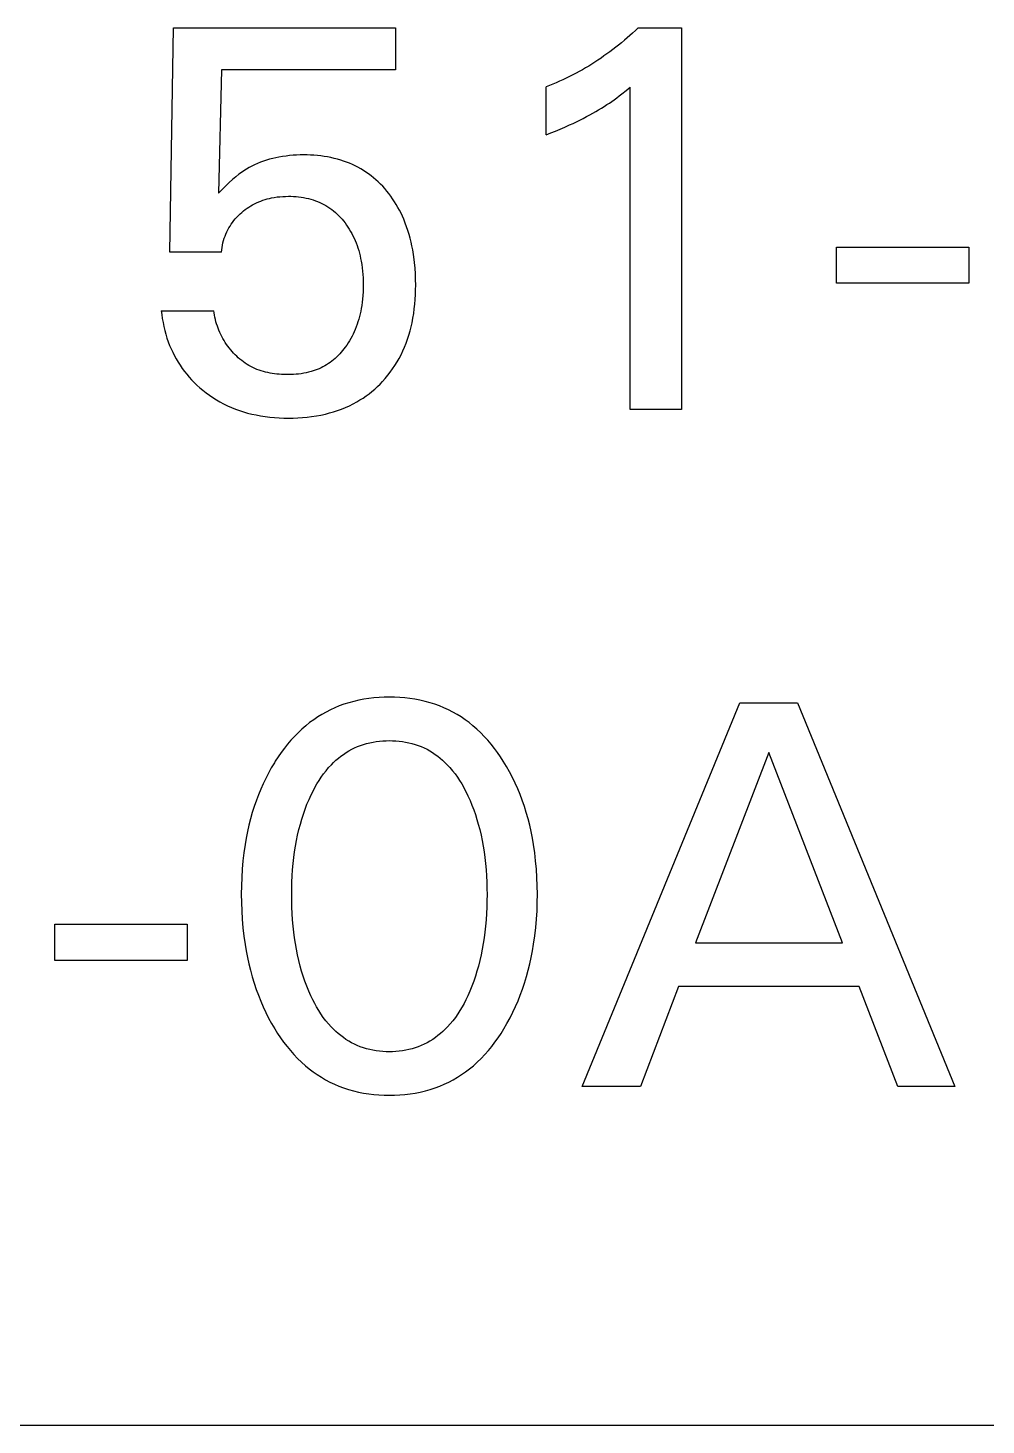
# Model space of a CAD drawing. Extents: x 10 to 656, y -396 to 292.
# Drawn here: x 259.931 to 260.789, y 94.018 to 95.271 of the extents above; entities that cross this region are included whole.
import ezdxf

# ---------------------------------------------------------------- set-up
doc = ezdxf.new("R2010")
doc.units = 0
doc.header["$LTSCALE"] = 5
doc.header["$MEASUREMENT"] = 0
doc.layers.get('0').update_dxf_attribs({"linetype": 'CONTINUOUS'})

msp = doc.modelspace()

# ---------------------------------------------------------------- linework, layer by layer
at = {"color": 7, "linetype": 'Continuous'}
for p, q in [((260.0579, 95.0701), (260.0609, 95.2714)), ((260.0609, 95.2714), (260.2601, 95.2714)), ((260.2601, 95.2714), (260.2601, 95.2338)), ((260.4726, 95.2668), (260.4702, 95.2646)), ((260.4751, 95.2691), (260.4726, 95.2668)), ((260.4775, 95.2714), (260.4751, 95.2691)), ((260.4775, 95.2714), (260.5165, 95.2714)), ((260.5165, 95.2714), (260.5165, 94.9292)), ((260.4601, 95.256), (260.4575, 95.254)), ((260.4627, 95.2581), (260.4601, 95.256)), ((260.4652, 95.2603), (260.4627, 95.2581)), ((260.4677, 95.2624), (260.4652, 95.2603)), ((260.4702, 95.2646), (260.4677, 95.2624)), ((260.4415, 95.2425), (260.4388, 95.2407)), ((260.4443, 95.2443), (260.4415, 95.2425)), ((260.4469, 95.2462), (260.4443, 95.2443)), ((260.4496, 95.2481), (260.4469, 95.2462)), ((260.4522, 95.25), (260.4496, 95.2481)), ((260.4549, 95.252), (260.4522, 95.25)), ((260.4575, 95.254), (260.4549, 95.252)), ((260.104, 95.2338), (260.1014, 95.1231)), ((260.2601, 95.2338), (260.104, 95.2338)), ((260.419, 95.2292), (260.416, 95.2277)), ((260.4219, 95.2308), (260.419, 95.2292)), ((260.4248, 95.2323), (260.4219, 95.2308)), ((260.4276, 95.2339), (260.4248, 95.2323)), ((260.4304, 95.2356), (260.4276, 95.2339)), ((260.4333, 95.2372), (260.4304, 95.2356)), ((260.436, 95.239), (260.4333, 95.2372)), ((260.4388, 95.2407), (260.436, 95.239)), ((260.3981, 95.2196), (260.395, 95.2184)), ((260.395, 95.1755), (260.395, 95.2184)), ((260.4011, 95.2209), (260.3981, 95.2196)), ((260.4041, 95.2222), (260.4011, 95.2209)), ((260.4071, 95.2235), (260.4041, 95.2222)), ((260.4101, 95.2249), (260.4071, 95.2235)), ((260.4131, 95.2263), (260.4101, 95.2249)), ((260.416, 95.2277), (260.4131, 95.2263)), ((260.4667, 95.2152), (260.4704, 95.2182)), ((260.4704, 94.9292), (260.4704, 95.2182)), ((260.4496, 95.2026), (260.4518, 95.204)), ((260.4518, 95.204), (260.4539, 95.2055)), ((260.4539, 95.2055), (260.4561, 95.207)), ((260.4561, 95.207), (260.4584, 95.2087)), ((260.4584, 95.2087), (260.4607, 95.2105)), ((260.4607, 95.2105), (260.463, 95.2122)), ((260.463, 95.2122), (260.4667, 95.2152)), ((260.4284, 95.1902), (260.4314, 95.1918)), ((260.4314, 95.1918), (260.4344, 95.1934)), ((260.4344, 95.1934), (260.437, 95.1948)), ((260.437, 95.1948), (260.4395, 95.1963)), ((260.4395, 95.1963), (260.4421, 95.1978)), ((260.4421, 95.1978), (260.4446, 95.1994)), ((260.4446, 95.1994), (260.4472, 95.201)), ((260.4472, 95.201), (260.4496, 95.2026)), ((260.3993, 95.1772), (260.4035, 95.1789)), ((260.4035, 95.1789), (260.4077, 95.1807)), ((260.4077, 95.1807), (260.412, 95.1825)), ((260.412, 95.1825), (260.4161, 95.1844)), ((260.4161, 95.1844), (260.4192, 95.1858)), ((260.4192, 95.1858), (260.4223, 95.1872)), ((260.4223, 95.1872), (260.4253, 95.1887)), ((260.4253, 95.1887), (260.4284, 95.1902)), ((260.395, 95.1755), (260.3993, 95.1772)), ((260.15, 95.1543), (260.1472, 95.1536)), ((260.1528, 95.155), (260.15, 95.1543)), ((260.1556, 95.1555), (260.1528, 95.155)), ((260.1588, 95.1561), (260.1556, 95.1555)), ((260.1619, 95.1565), (260.1588, 95.1561)), ((260.165, 95.1569), (260.1619, 95.1565)), ((260.1682, 95.1571), (260.165, 95.1569)), ((260.1714, 95.1573), (260.1682, 95.1571)), ((260.1745, 95.1574), (260.1714, 95.1573)), ((260.1777, 95.1575), (260.1745, 95.1574)), ((260.1808, 95.1574), (260.1777, 95.1575)), ((260.1839, 95.1573), (260.1808, 95.1574)), ((260.1869, 95.1571), (260.1839, 95.1573)), ((260.19, 95.1569), (260.1869, 95.1571)), ((260.1931, 95.1566), (260.19, 95.1569)), ((260.1961, 95.1562), (260.1931, 95.1566)), ((260.1992, 95.1557), (260.1961, 95.1562)), ((260.2022, 95.1551), (260.1992, 95.1557)), ((260.2052, 95.1544), (260.2022, 95.1551)), ((260.2082, 95.1536), (260.2052, 95.1544)), ((260.1219, 95.1418), (260.1196, 95.1401)), ((260.1241, 95.1433), (260.1219, 95.1418)), ((260.1265, 95.1448), (260.1241, 95.1433)), ((260.1289, 95.1461), (260.1265, 95.1448)), ((260.1313, 95.1474), (260.1289, 95.1461)), ((260.1338, 95.1486), (260.1313, 95.1474)), ((260.1363, 95.1498), (260.1338, 95.1486)), ((260.139, 95.1509), (260.1363, 95.1498)), ((260.1417, 95.1519), (260.139, 95.1509)), ((260.1444, 95.1528), (260.1417, 95.1519)), ((260.1472, 95.1536), (260.1444, 95.1528)), ((260.2109, 95.1528), (260.2082, 95.1536)), ((260.2135, 95.152), (260.2109, 95.1528)), ((260.2162, 95.151), (260.2135, 95.152)), ((260.2188, 95.15), (260.2162, 95.151)), ((260.2214, 95.1489), (260.2188, 95.15)), ((260.2239, 95.1477), (260.2214, 95.1489)), ((260.2264, 95.1464), (260.2239, 95.1477)), ((260.2289, 95.145), (260.2264, 95.1464)), ((260.2313, 95.1436), (260.2289, 95.145)), ((260.2336, 95.1421), (260.2313, 95.1436)), ((260.2359, 95.1405), (260.2336, 95.1421)), ((260.1079, 95.1298), (260.1046, 95.1265)), ((260.1109, 95.1327), (260.1079, 95.1298)), ((260.114, 95.1355), (260.1109, 95.1327)), ((260.1168, 95.1379), (260.114, 95.1355)), ((260.1196, 95.1401), (260.1168, 95.1379)), ((260.2382, 95.1388), (260.2359, 95.1405)), ((260.2404, 95.137), (260.2382, 95.1388)), ((260.2425, 95.1352), (260.2404, 95.137)), ((260.2446, 95.1333), (260.2425, 95.1352)), ((260.2466, 95.1313), (260.2446, 95.1333)), ((260.2486, 95.1293), (260.2466, 95.1313)), ((260.2505, 95.1272), (260.2486, 95.1293)), ((260.1046, 95.1265), (260.1014, 95.1231)), ((260.1392, 95.1161), (260.1411, 95.1168)), ((260.1411, 95.1168), (260.1431, 95.1174)), ((260.1431, 95.1174), (260.145, 95.118)), ((260.145, 95.118), (260.147, 95.1185)), ((260.147, 95.1185), (260.1489, 95.1189)), ((260.1489, 95.1189), (260.1514, 95.1194)), ((260.1514, 95.1194), (260.1539, 95.1198)), ((260.1539, 95.1198), (260.1564, 95.12)), ((260.1564, 95.12), (260.159, 95.1202)), ((260.159, 95.1202), (260.1615, 95.1203)), ((260.1615, 95.1203), (260.164, 95.1204)), ((260.164, 95.1204), (260.1663, 95.1204)), ((260.1663, 95.1204), (260.1686, 95.1203)), ((260.1686, 95.1203), (260.1709, 95.1201)), ((260.1709, 95.1201), (260.1731, 95.1199)), ((260.1731, 95.1199), (260.1754, 95.1196)), ((260.1754, 95.1196), (260.1776, 95.1193)), ((260.1776, 95.1193), (260.1799, 95.1188)), ((260.1799, 95.1188), (260.1821, 95.1183)), ((260.1821, 95.1183), (260.1843, 95.1177)), ((260.1843, 95.1177), (260.1863, 95.1171)), ((260.1863, 95.1171), (260.1883, 95.1164)), ((260.1883, 95.1164), (260.1902, 95.1157)), ((260.2523, 95.125), (260.2505, 95.1272)), ((260.254, 95.1228), (260.2523, 95.125)), ((260.2558, 95.1204), (260.254, 95.1228)), ((260.2575, 95.118), (260.2558, 95.1204)), ((260.2592, 95.1155), (260.2575, 95.118)), ((260.1192, 95.1032), (260.1207, 95.1046)), ((260.1207, 95.1046), (260.1222, 95.1059)), ((260.1222, 95.1059), (260.1238, 95.1072)), ((260.1238, 95.1072), (260.1254, 95.1084)), ((260.1254, 95.1084), (260.127, 95.1096)), ((260.127, 95.1096), (260.1286, 95.1107)), ((260.1286, 95.1107), (260.1303, 95.1117)), ((260.1303, 95.1117), (260.132, 95.1127)), ((260.132, 95.1127), (260.1337, 95.1137)), ((260.1337, 95.1137), (260.1355, 95.1145)), ((260.1355, 95.1145), (260.1374, 95.1154)), ((260.1374, 95.1154), (260.1392, 95.1161)), ((260.1902, 95.1157), (260.1921, 95.1149)), ((260.1921, 95.1149), (260.194, 95.114)), ((260.194, 95.114), (260.1959, 95.113)), ((260.1959, 95.113), (260.1977, 95.112)), ((260.1977, 95.112), (260.1995, 95.1109)), ((260.1995, 95.1109), (260.2012, 95.1098)), ((260.2012, 95.1098), (260.2029, 95.1085)), ((260.2029, 95.1085), (260.2046, 95.1072)), ((260.2046, 95.1072), (260.2062, 95.1058)), ((260.2062, 95.1058), (260.2077, 95.1044)), ((260.2077, 95.1044), (260.2092, 95.1029)), ((260.2607, 95.113), (260.2592, 95.1155)), ((260.2622, 95.1104), (260.2607, 95.113)), ((260.2636, 95.1078), (260.2622, 95.1104)), ((260.265, 95.1051), (260.2636, 95.1078)), ((260.2663, 95.1024), (260.265, 95.1051)), ((260.1097, 95.0902), (260.1107, 95.092)), ((260.1107, 95.092), (260.1117, 95.0937)), ((260.1117, 95.0937), (260.1128, 95.0954)), ((260.1128, 95.0954), (260.1139, 95.097)), ((260.1139, 95.097), (260.1151, 95.0986)), ((260.1151, 95.0986), (260.1164, 95.1002)), ((260.1164, 95.1002), (260.1178, 95.1017)), ((260.1178, 95.1017), (260.1192, 95.1032)), ((260.2092, 95.1029), (260.2107, 95.1014)), ((260.2107, 95.1014), (260.2121, 95.0998)), ((260.2121, 95.0998), (260.2135, 95.0982)), ((260.2135, 95.0982), (260.2148, 95.0965)), ((260.2148, 95.0965), (260.2161, 95.0946)), ((260.2161, 95.0946), (260.2174, 95.0928)), ((260.2174, 95.0928), (260.2186, 95.0909)), ((260.2674, 95.0997), (260.2663, 95.1024)), ((260.2688, 95.0964), (260.2674, 95.0997)), ((260.27, 95.093), (260.2688, 95.0964)), ((260.2712, 95.0897), (260.27, 95.093)), ((260.1054, 95.0785), (260.106, 95.0806)), ((260.106, 95.0806), (260.1066, 95.0827)), ((260.1066, 95.0827), (260.1073, 95.0847)), ((260.1073, 95.0847), (260.108, 95.0865)), ((260.108, 95.0865), (260.1088, 95.0884)), ((260.1088, 95.0884), (260.1097, 95.0902)), ((260.2186, 95.0909), (260.2198, 95.0889)), ((260.2198, 95.0889), (260.2209, 95.0869)), ((260.2209, 95.0869), (260.2219, 95.0849)), ((260.2219, 95.0849), (260.2229, 95.0829)), ((260.2229, 95.0829), (260.2238, 95.0808)), ((260.2238, 95.0808), (260.2248, 95.0786)), ((260.2722, 95.0862), (260.2712, 95.0897)), ((260.2732, 95.0828), (260.2722, 95.0862)), ((260.274, 95.0793), (260.2732, 95.0828)), ((260.2748, 95.0758), (260.274, 95.0793)), ((260.104, 95.0701), (260.0579, 95.0701)), ((260.104, 95.0701), (260.1043, 95.0723)), ((260.1043, 95.0723), (260.1046, 95.0744)), ((260.1046, 95.0744), (260.105, 95.0765)), ((260.105, 95.0765), (260.1054, 95.0785)), ((260.2248, 95.0786), (260.2256, 95.0763)), ((260.2256, 95.0763), (260.2264, 95.074)), ((260.2264, 95.074), (260.2271, 95.0717)), ((260.2271, 95.0717), (260.2277, 95.0694)), ((260.2277, 95.0694), (260.2283, 95.0671)), ((260.2283, 95.0671), (260.2288, 95.0647)), ((260.2755, 95.0723), (260.2748, 95.0758)), ((260.2765, 95.066), (260.2755, 95.0723)), ((260.6555, 95.0423), (260.6555, 95.0748)), ((260.6555, 95.0748), (260.774, 95.0748)), ((260.774, 95.0748), (260.774, 95.0423)), ((260.2288, 95.0647), (260.2293, 95.0623)), ((260.2293, 95.0623), (260.2298, 95.0593)), ((260.2298, 95.0593), (260.2302, 95.0563)), ((260.2302, 95.0563), (260.2305, 95.0533)), ((260.2771, 95.061), (260.2765, 95.066)), ((260.2776, 95.0559), (260.2771, 95.061)), ((260.2779, 95.0508), (260.2776, 95.0559)), ((260.2305, 95.0533), (260.2308, 95.0503)), ((260.2308, 95.0503), (260.231, 95.0472)), ((260.231, 95.0472), (260.2311, 95.0442)), ((260.2311, 95.0442), (260.2311, 95.0411)), ((260.2311, 95.0411), (260.2311, 95.0379)), ((260.2781, 95.0457), (260.2779, 95.0508)), ((260.2782, 95.0406), (260.2781, 95.0457)), ((260.774, 95.0423), (260.6555, 95.0423)), ((260.2308, 95.0314), (260.2305, 95.0282)), ((260.231, 95.0347), (260.2308, 95.0314)), ((260.2311, 95.0379), (260.231, 95.0347)), ((260.2777, 95.0279), (260.278, 95.0322)), ((260.278, 95.0322), (260.2781, 95.0364)), ((260.2781, 95.0364), (260.2782, 95.0406)), ((260.0501, 95.0177), (260.0505, 95.0142)), ((260.0501, 95.0177), (260.0972, 95.0177)), ((260.0975, 95.0157), (260.0972, 95.0177)), ((260.2289, 95.0173), (260.2283, 95.0149)), ((260.2293, 95.0197), (260.2289, 95.0173)), ((260.2298, 95.0225), (260.2293, 95.0197)), ((260.2302, 95.0254), (260.2298, 95.0225)), ((260.2305, 95.0282), (260.2302, 95.0254)), ((260.2764, 95.0153), (260.2769, 95.0195)), ((260.2769, 95.0195), (260.2774, 95.0237)), ((260.2774, 95.0237), (260.2777, 95.0279)), ((260.0505, 95.0142), (260.051, 95.0106)), ((260.051, 95.0106), (260.0517, 95.0071)), ((260.0517, 95.0071), (260.0524, 95.0036)), ((260.0524, 95.0036), (260.0532, 95.0001)), ((260.0978, 95.0138), (260.0975, 95.0157)), ((260.0982, 95.0118), (260.0978, 95.0138)), ((260.0986, 95.0098), (260.0982, 95.0118)), ((260.0991, 95.0079), (260.0986, 95.0098)), ((260.0997, 95.0059), (260.0991, 95.0079)), ((260.1004, 95.004), (260.0997, 95.0059)), ((260.101, 95.0021), (260.1004, 95.004)), ((260.2257, 95.0056), (260.2248, 95.0033)), ((260.2264, 95.0079), (260.2257, 95.0056)), ((260.2271, 95.0102), (260.2264, 95.0079)), ((260.2278, 95.0126), (260.2271, 95.0102)), ((260.2283, 95.0149), (260.2278, 95.0126)), ((260.274, 95.0033), (260.2749, 95.007)), ((260.2749, 95.007), (260.2757, 95.0111)), ((260.2757, 95.0111), (260.2764, 95.0153)), ((260.0532, 95.0001), (260.0542, 94.9966)), ((260.0542, 94.9966), (260.0552, 94.9931)), ((260.0552, 94.9931), (260.0564, 94.9897)), ((260.1018, 95.0002), (260.101, 95.0021)), ((260.1026, 94.9983), (260.1018, 95.0002)), ((260.1035, 94.9964), (260.1026, 94.9983)), ((260.1044, 94.9946), (260.1035, 94.9964)), ((260.1054, 94.9928), (260.1044, 94.9946)), ((260.1064, 94.991), (260.1054, 94.9928)), ((260.1075, 94.9893), (260.1064, 94.991)), ((260.22, 94.9928), (260.2188, 94.9908)), ((260.2211, 94.9948), (260.22, 94.9928)), ((260.2221, 94.9968), (260.2211, 94.9948)), ((260.223, 94.9989), (260.2221, 94.9968)), ((260.224, 95.001), (260.223, 94.9989)), ((260.2248, 95.0033), (260.224, 95.001)), ((260.2695, 94.9887), (260.2708, 94.9923)), ((260.2708, 94.9923), (260.272, 94.9959)), ((260.272, 94.9959), (260.2731, 94.9996)), ((260.2731, 94.9996), (260.274, 95.0033)), ((260.0564, 94.9897), (260.0576, 94.9866)), ((260.0576, 94.9866), (260.0589, 94.9835)), ((260.0589, 94.9835), (260.0603, 94.9804)), ((260.0603, 94.9804), (260.0618, 94.9774)), ((260.1086, 94.9875), (260.1075, 94.9893)), ((260.1098, 94.9859), (260.1086, 94.9875)), ((260.111, 94.9843), (260.1098, 94.9859)), ((260.1123, 94.9827), (260.111, 94.9843)), ((260.1136, 94.9812), (260.1123, 94.9827)), ((260.1149, 94.9797), (260.1136, 94.9812)), ((260.1163, 94.9783), (260.1149, 94.9797)), ((260.2101, 94.979), (260.2088, 94.9776)), ((260.2114, 94.9805), (260.2101, 94.979)), ((260.2126, 94.982), (260.2114, 94.9805)), ((260.2138, 94.9835), (260.2126, 94.982)), ((260.215, 94.985), (260.2138, 94.9835)), ((260.2163, 94.9869), (260.215, 94.985)), ((260.2176, 94.9888), (260.2163, 94.9869)), ((260.2188, 94.9908), (260.2176, 94.9888)), ((260.265, 94.9782), (260.2666, 94.9816)), ((260.2666, 94.9816), (260.2681, 94.9851)), ((260.2681, 94.9851), (260.2695, 94.9887)), ((260.0618, 94.9774), (260.0634, 94.9745)), ((260.0634, 94.9745), (260.0651, 94.9716)), ((260.0651, 94.9716), (260.0669, 94.9688)), ((260.0669, 94.9688), (260.0688, 94.966)), ((260.0688, 94.966), (260.0708, 94.9633)), ((260.1177, 94.9769), (260.1163, 94.9783)), ((260.1191, 94.9755), (260.1177, 94.9769)), ((260.1206, 94.9742), (260.1191, 94.9755)), ((260.1222, 94.973), (260.1206, 94.9742)), ((260.1237, 94.9718), (260.1222, 94.973)), ((260.1253, 94.9707), (260.1237, 94.9718)), ((260.127, 94.9696), (260.1253, 94.9707)), ((260.1287, 94.9686), (260.127, 94.9696)), ((260.1304, 94.9676), (260.1287, 94.9686)), ((260.1321, 94.9668), (260.1304, 94.9676)), ((260.134, 94.9659), (260.1321, 94.9668)), ((260.1358, 94.9651), (260.134, 94.9659)), ((260.1933, 94.9665), (260.1916, 94.9657)), ((260.195, 94.9674), (260.1933, 94.9665)), ((260.1966, 94.9683), (260.195, 94.9674)), ((260.1983, 94.9692), (260.1966, 94.9683)), ((260.1999, 94.9703), (260.1983, 94.9692)), ((260.2014, 94.9713), (260.1999, 94.9703)), ((260.203, 94.9725), (260.2014, 94.9713)), ((260.2045, 94.9737), (260.203, 94.9725)), ((260.206, 94.975), (260.2045, 94.9737)), ((260.2074, 94.9763), (260.206, 94.975)), ((260.2088, 94.9776), (260.2074, 94.9763)), ((260.2575, 94.9657), (260.2596, 94.9687)), ((260.2596, 94.9687), (260.2615, 94.9718)), ((260.2615, 94.9718), (260.2633, 94.975)), ((260.2633, 94.975), (260.265, 94.9782)), ((260.0708, 94.9633), (260.0729, 94.9607)), ((260.0729, 94.9607), (260.0751, 94.9581)), ((260.0751, 94.9581), (260.0773, 94.9556)), ((260.0773, 94.9556), (260.0797, 94.9532)), ((260.1377, 94.9644), (260.1358, 94.9651)), ((260.1397, 94.9637), (260.1377, 94.9644)), ((260.1416, 94.9632), (260.1397, 94.9637)), ((260.1436, 94.9626), (260.1416, 94.9632)), ((260.1456, 94.9622), (260.1436, 94.9626)), ((260.1476, 94.9618), (260.1456, 94.9622)), ((260.1496, 94.9614), (260.1476, 94.9618)), ((260.1517, 94.9611), (260.1496, 94.9614)), ((260.1537, 94.9609), (260.1517, 94.9611)), ((260.1558, 94.9607), (260.1537, 94.9609)), ((260.1578, 94.9605), (260.1558, 94.9607)), ((260.1599, 94.9604), (260.1578, 94.9605)), ((260.162, 94.9604), (260.1599, 94.9604)), ((260.164, 94.9604), (260.162, 94.9604)), ((260.1663, 94.9604), (260.164, 94.9604)), ((260.1687, 94.9605), (260.1663, 94.9604)), ((260.1709, 94.9607), (260.1687, 94.9605)), ((260.1732, 94.9609), (260.1709, 94.9607)), ((260.1755, 94.9612), (260.1732, 94.9609)), ((260.1778, 94.9616), (260.1755, 94.9612)), ((260.18, 94.962), (260.1778, 94.9616)), ((260.1822, 94.9625), (260.18, 94.962)), ((260.1844, 94.9631), (260.1822, 94.9625)), ((260.1862, 94.9637), (260.1844, 94.9631)), ((260.188, 94.9643), (260.1862, 94.9637)), ((260.1898, 94.965), (260.188, 94.9643)), ((260.1916, 94.9657), (260.1898, 94.965)), ((260.2462, 94.9519), (260.2484, 94.9543)), ((260.2484, 94.9543), (260.2509, 94.957)), ((260.2509, 94.957), (260.2532, 94.9598)), ((260.2532, 94.9598), (260.2554, 94.9627)), ((260.2554, 94.9627), (260.2575, 94.9657)), ((260.0797, 94.9532), (260.0821, 94.9509)), ((260.0821, 94.9509), (260.0846, 94.9487)), ((260.0846, 94.9487), (260.0872, 94.9465)), ((260.0872, 94.9465), (260.0902, 94.9442)), ((260.0902, 94.9442), (260.0932, 94.9419)), ((260.0932, 94.9419), (260.0963, 94.9398)), ((260.231, 94.9394), (260.2337, 94.9413)), ((260.2337, 94.9413), (260.2363, 94.9433)), ((260.2363, 94.9433), (260.2389, 94.9453)), ((260.2389, 94.9453), (260.2414, 94.9474)), ((260.2414, 94.9474), (260.2438, 94.9496)), ((260.2438, 94.9496), (260.2462, 94.9519)), ((260.0963, 94.9398), (260.0995, 94.9378)), ((260.0995, 94.9378), (260.1027, 94.9359)), ((260.1027, 94.9359), (260.106, 94.9342)), ((260.106, 94.9342), (260.1094, 94.9325)), ((260.1094, 94.9325), (260.1129, 94.931)), ((260.1129, 94.931), (260.1165, 94.9295)), ((260.1165, 94.9295), (260.1201, 94.9282)), ((260.2046, 94.927), (260.2082, 94.9282)), ((260.2082, 94.9282), (260.2117, 94.9295)), ((260.2117, 94.9295), (260.2152, 94.9309)), ((260.2152, 94.9309), (260.2187, 94.9325)), ((260.2187, 94.9325), (260.2221, 94.9342)), ((260.2221, 94.9342), (260.2254, 94.936)), ((260.2254, 94.936), (260.2282, 94.9377)), ((260.2282, 94.9377), (260.231, 94.9394)), ((260.5165, 94.9292), (260.4704, 94.9292)), ((260.1201, 94.9282), (260.1238, 94.927)), ((260.1238, 94.927), (260.1275, 94.9259)), ((260.1275, 94.9259), (260.1312, 94.925)), ((260.1312, 94.925), (260.135, 94.9242)), ((260.135, 94.9242), (260.1391, 94.9234)), ((260.1391, 94.9234), (260.1432, 94.9227)), ((260.1432, 94.9227), (260.1474, 94.9222)), ((260.1474, 94.9222), (260.1515, 94.9219)), ((260.1515, 94.9219), (260.1557, 94.9216)), ((260.1557, 94.9216), (260.1599, 94.9214)), ((260.1599, 94.9214), (260.164, 94.9214)), ((260.164, 94.9214), (260.1682, 94.9214)), ((260.1682, 94.9214), (260.1724, 94.9216)), ((260.1724, 94.9216), (260.1766, 94.9218)), ((260.1766, 94.9218), (260.1808, 94.9222)), ((260.1808, 94.9222), (260.1849, 94.9227)), ((260.1849, 94.9227), (260.1891, 94.9233)), ((260.1891, 94.9233), (260.1932, 94.9241)), ((260.1932, 94.9241), (260.1973, 94.925)), ((260.1973, 94.925), (260.2009, 94.926)), ((260.2009, 94.926), (260.2046, 94.927)), ((260.2182, 94.6661), (260.2138, 94.6647)), ((260.2226, 94.6673), (260.2182, 94.6661)), ((260.2271, 94.6684), (260.2226, 94.6673)), ((260.2316, 94.6692), (260.2271, 94.6684)), ((260.2361, 94.6699), (260.2316, 94.6692)), ((260.2407, 94.6705), (260.2361, 94.6699)), ((260.2453, 94.6708), (260.2407, 94.6705)), ((260.2499, 94.671), (260.2453, 94.6708)), ((260.2545, 94.6711), (260.2499, 94.671)), ((260.2591, 94.671), (260.2545, 94.6711)), ((260.2638, 94.6708), (260.2591, 94.671)), ((260.2684, 94.6705), (260.2638, 94.6708)), ((260.273, 94.6699), (260.2684, 94.6705)), ((260.2775, 94.6692), (260.273, 94.6699)), ((260.282, 94.6684), (260.2775, 94.6692)), ((260.2865, 94.6673), (260.282, 94.6684)), ((260.291, 94.6661), (260.2865, 94.6673)), ((260.2954, 94.6647), (260.291, 94.6661)), ((260.4275, 94.3218), (260.5687, 94.666)), ((260.5687, 94.666), (260.6204, 94.666)), ((260.6204, 94.666), (260.7616, 94.3218)), ((260.1903, 94.6533), (260.1867, 94.6508)), ((260.194, 94.6556), (260.1903, 94.6533)), ((260.1978, 94.6577), (260.194, 94.6556)), ((260.2017, 94.6597), (260.1978, 94.6577)), ((260.2057, 94.6615), (260.2017, 94.6597)), ((260.2097, 94.6632), (260.2057, 94.6615)), ((260.2138, 94.6647), (260.2097, 94.6632)), ((260.2995, 94.6632), (260.2954, 94.6647)), ((260.3035, 94.6615), (260.2995, 94.6632)), ((260.3075, 94.6597), (260.3035, 94.6615)), ((260.3113, 94.6577), (260.3075, 94.6597)), ((260.3152, 94.6556), (260.3113, 94.6577)), ((260.3189, 94.6533), (260.3152, 94.6556)), ((260.3225, 94.6508), (260.3189, 94.6533)), ((260.1762, 94.6425), (260.1728, 94.6392)), ((260.1797, 94.6455), (260.1762, 94.6425)), ((260.1831, 94.6483), (260.1797, 94.6455)), ((260.1867, 94.6508), (260.1831, 94.6483)), ((260.326, 94.6483), (260.3225, 94.6508)), ((260.3294, 94.6455), (260.326, 94.6483)), ((260.333, 94.6425), (260.3294, 94.6455)), ((260.3364, 94.6392), (260.333, 94.6425)), ((260.1633, 94.6288), (260.1604, 94.6252)), ((260.1663, 94.6324), (260.1633, 94.6288)), ((260.1695, 94.6359), (260.1663, 94.6324)), ((260.1728, 94.6392), (260.1695, 94.6359)), ((260.2259, 94.6267), (260.2286, 94.6278)), ((260.2286, 94.6278), (260.2314, 94.6287)), ((260.2314, 94.6287), (260.2342, 94.6295)), ((260.2342, 94.6295), (260.237, 94.6302)), ((260.237, 94.6302), (260.2399, 94.6308)), ((260.2399, 94.6308), (260.2428, 94.6313)), ((260.2428, 94.6313), (260.2457, 94.6316)), ((260.2457, 94.6316), (260.2486, 94.6319)), ((260.2486, 94.6319), (260.2516, 94.632)), ((260.2516, 94.632), (260.2545, 94.6321)), ((260.2545, 94.6321), (260.2575, 94.632)), ((260.2575, 94.632), (260.2604, 94.6319)), ((260.2604, 94.6319), (260.2633, 94.6316)), ((260.2633, 94.6316), (260.2662, 94.6313)), ((260.2662, 94.6313), (260.2691, 94.6308)), ((260.2691, 94.6308), (260.272, 94.6302)), ((260.272, 94.6302), (260.2748, 94.6295)), ((260.2748, 94.6295), (260.2776, 94.6287)), ((260.2776, 94.6287), (260.2804, 94.6278)), ((260.2804, 94.6278), (260.2831, 94.6267)), ((260.3396, 94.6359), (260.3364, 94.6392)), ((260.3428, 94.6324), (260.3396, 94.6359)), ((260.3458, 94.6288), (260.3428, 94.6324)), ((260.3487, 94.6251), (260.3458, 94.6288)), ((260.1549, 94.6175), (260.1523, 94.6136)), ((260.1576, 94.6214), (260.1549, 94.6175)), ((260.1604, 94.6252), (260.1576, 94.6214)), ((260.2067, 94.6145), (260.2089, 94.6163)), ((260.2089, 94.6163), (260.2111, 94.6181)), ((260.2111, 94.6181), (260.2135, 94.6198)), ((260.2135, 94.6198), (260.2158, 94.6214)), ((260.2158, 94.6214), (260.2183, 94.6229)), ((260.2183, 94.6229), (260.2208, 94.6243)), ((260.2208, 94.6243), (260.2233, 94.6255)), ((260.2233, 94.6255), (260.2259, 94.6267)), ((260.2831, 94.6267), (260.2857, 94.6255)), ((260.2857, 94.6255), (260.2883, 94.6243)), ((260.2883, 94.6243), (260.2908, 94.6229)), ((260.2908, 94.6229), (260.2932, 94.6214)), ((260.2932, 94.6214), (260.2956, 94.6198)), ((260.2956, 94.6198), (260.2979, 94.6181)), ((260.2979, 94.6181), (260.3001, 94.6163)), ((260.3001, 94.6163), (260.3023, 94.6145)), ((260.3515, 94.6214), (260.3487, 94.6251)), ((260.3542, 94.6175), (260.3515, 94.6214)), ((260.3567, 94.6136), (260.3542, 94.6175)), ((260.5948, 94.6216), (260.5289, 94.4506)), ((260.6609, 94.4506), (260.5948, 94.6216)), ((260.1462, 94.6029), (260.1437, 94.5982)), ((260.1487, 94.6076), (260.1462, 94.6029)), ((260.1515, 94.6122), (260.1487, 94.6076)), ((260.1523, 94.6136), (260.1515, 94.6122)), ((260.1956, 94.6022), (260.1978, 94.6051)), ((260.1978, 94.6051), (260.2001, 94.6079)), ((260.2001, 94.6079), (260.2026, 94.6105)), ((260.2026, 94.6105), (260.2046, 94.6125)), ((260.2046, 94.6125), (260.2067, 94.6145)), ((260.3023, 94.6145), (260.3044, 94.6125)), ((260.3044, 94.6125), (260.3064, 94.6105)), ((260.3064, 94.6105), (260.3089, 94.6079)), ((260.3089, 94.6079), (260.3112, 94.6051)), ((260.3112, 94.6051), (260.3135, 94.6022)), ((260.3596, 94.6088), (260.3567, 94.6136)), ((260.3623, 94.604), (260.3596, 94.6088)), ((260.3649, 94.599), (260.3623, 94.604)), ((260.1414, 94.5934), (260.1393, 94.5885)), ((260.1437, 94.5982), (260.1414, 94.5934)), ((260.1861, 94.5868), (260.1878, 94.59)), ((260.1878, 94.59), (260.1896, 94.5932)), ((260.1896, 94.5932), (260.1915, 94.5963)), ((260.1915, 94.5963), (260.1935, 94.5993)), ((260.1935, 94.5993), (260.1956, 94.6022)), ((260.3135, 94.6022), (260.3156, 94.5993)), ((260.3156, 94.5993), (260.3175, 94.5963)), ((260.3175, 94.5963), (260.3194, 94.5932)), ((260.3194, 94.5932), (260.3212, 94.59)), ((260.3212, 94.59), (260.3229, 94.5868)), ((260.3673, 94.594), (260.3649, 94.599)), ((260.3696, 94.589), (260.3673, 94.594)), ((260.1354, 94.5787), (260.1335, 94.5731)), ((260.1373, 94.5836), (260.1354, 94.5787)), ((260.1393, 94.5885), (260.1373, 94.5836)), ((260.1807, 94.575), (260.1826, 94.5793)), ((260.1826, 94.5793), (260.1845, 94.5836)), ((260.1845, 94.5836), (260.1861, 94.5868)), ((260.3229, 94.5868), (260.3245, 94.5836)), ((260.3245, 94.5836), (260.325, 94.5825)), ((260.325, 94.5825), (260.3269, 94.5784)), ((260.3269, 94.5784), (260.3286, 94.5742)), ((260.3717, 94.5838), (260.3696, 94.589)), ((260.3737, 94.5787), (260.3717, 94.5838)), ((260.3756, 94.5731), (260.3737, 94.5787)), ((260.1317, 94.5675), (260.1301, 94.5619)), ((260.1335, 94.5731), (260.1317, 94.5675)), ((260.1761, 94.5617), (260.1775, 94.5662)), ((260.1775, 94.5662), (260.1791, 94.5706)), ((260.1791, 94.5706), (260.1807, 94.575)), ((260.3286, 94.5742), (260.3302, 94.57)), ((260.3302, 94.57), (260.3317, 94.5658)), ((260.3317, 94.5658), (260.333, 94.5615)), ((260.3773, 94.5675), (260.3756, 94.5731)), ((260.3789, 94.5619), (260.3773, 94.5675)), ((260.1287, 94.5562), (260.1274, 94.5505)), ((260.1301, 94.5619), (260.1287, 94.5562)), ((260.1723, 94.5474), (260.1735, 94.5523)), ((260.1735, 94.5523), (260.1748, 94.5572)), ((260.1748, 94.5572), (260.1761, 94.5617)), ((260.333, 94.5615), (260.3343, 94.5572)), ((260.3343, 94.5572), (260.3356, 94.5523)), ((260.3356, 94.5523), (260.3367, 94.5474)), ((260.3804, 94.5562), (260.3789, 94.5619)), ((260.3817, 94.5505), (260.3804, 94.5562)), ((260.1262, 94.5447), (260.1252, 94.539)), ((260.1274, 94.5505), (260.1262, 94.5447)), ((260.1704, 94.5374), (260.1713, 94.5424)), ((260.1713, 94.5424), (260.1723, 94.5474)), ((260.3367, 94.5474), (260.3378, 94.5424)), ((260.3378, 94.5424), (260.3387, 94.5374)), ((260.3828, 94.5447), (260.3817, 94.5505)), ((260.3838, 94.539), (260.3828, 94.5447)), ((260.1242, 94.5316), (260.1233, 94.5242)), ((260.1252, 94.539), (260.1242, 94.5316)), ((260.1683, 94.5219), (260.1689, 94.5274)), ((260.1689, 94.5274), (260.1696, 94.5324)), ((260.1696, 94.5324), (260.1704, 94.5374)), ((260.3387, 94.5374), (260.3395, 94.5324)), ((260.3395, 94.5324), (260.3401, 94.5274)), ((260.3401, 94.5274), (260.3408, 94.5219)), ((260.3849, 94.5316), (260.3838, 94.539)), ((260.3857, 94.5242), (260.3849, 94.5316)), ((260.1226, 94.5168), (260.1222, 94.5094)), ((260.1233, 94.5242), (260.1226, 94.5168)), ((260.1674, 94.5108), (260.1678, 94.5163)), ((260.1678, 94.5163), (260.1683, 94.5219)), ((260.3408, 94.5219), (260.3412, 94.5163)), ((260.3412, 94.5163), (260.3416, 94.5108)), ((260.3864, 94.5168), (260.3857, 94.5242)), ((260.3868, 94.5094), (260.3864, 94.5168)), ((260.1222, 94.5094), (260.1219, 94.502)), ((260.167, 94.4996), (260.1672, 94.5052)), ((260.1672, 94.5052), (260.1674, 94.5108)), ((260.3416, 94.5108), (260.3419, 94.5052)), ((260.3419, 94.5052), (260.342, 94.4996)), ((260.3871, 94.502), (260.3868, 94.5094)), ((260.1219, 94.502), (260.1218, 94.4945)), ((260.1218, 94.4945), (260.1219, 94.487)), ((260.167, 94.494), (260.167, 94.4996)), ((260.167, 94.4884), (260.167, 94.494)), ((260.342, 94.4996), (260.3421, 94.494)), ((260.3421, 94.494), (260.342, 94.4884)), ((260.3872, 94.4945), (260.3871, 94.502)), ((260.3871, 94.487), (260.3872, 94.4945)), ((260.1219, 94.487), (260.1222, 94.4794)), ((260.1222, 94.4794), (260.1226, 94.4719)), ((260.1672, 94.4827), (260.167, 94.4884)), ((260.1674, 94.4771), (260.1672, 94.4827)), ((260.1678, 94.4714), (260.1674, 94.4771)), ((260.3416, 94.4771), (260.3413, 94.4714)), ((260.3419, 94.4827), (260.3416, 94.4771)), ((260.342, 94.4884), (260.3419, 94.4827)), ((260.3864, 94.4719), (260.3869, 94.4794)), ((260.3869, 94.4794), (260.3871, 94.487)), ((259.9548, 94.435), (259.9548, 94.4675)), ((259.9548, 94.4675), (260.0733, 94.4675)), ((260.0733, 94.4675), (260.0733, 94.435)), ((260.1226, 94.4719), (260.1233, 94.4643)), ((260.1683, 94.4658), (260.1678, 94.4714)), ((260.1689, 94.4602), (260.1683, 94.4658)), ((260.3408, 94.4658), (260.3402, 94.4602)), ((260.3413, 94.4714), (260.3408, 94.4658)), ((260.3858, 94.4644), (260.3864, 94.4719)), ((260.1233, 94.4643), (260.1241, 94.4568)), ((260.1241, 94.4568), (260.1252, 94.4493)), ((260.1696, 94.4551), (260.1689, 94.4602)), ((260.1703, 94.45), (260.1696, 94.4551)), ((260.3395, 94.4551), (260.3387, 94.45)), ((260.3402, 94.4602), (260.3395, 94.4551)), ((260.3839, 94.4494), (260.3849, 94.4569)), ((260.3849, 94.4569), (260.3858, 94.4644)), ((260.1252, 94.4493), (260.1262, 94.4435)), ((260.1262, 94.4435), (260.1273, 94.4376)), ((260.1712, 94.4449), (260.1703, 94.45)), ((260.1722, 94.4399), (260.1712, 94.4449)), ((260.1734, 94.4349), (260.1722, 94.4399)), ((260.3368, 94.4399), (260.3357, 94.4349)), ((260.3378, 94.4449), (260.3368, 94.4399)), ((260.3387, 94.45), (260.3378, 94.4449)), ((260.3818, 94.4377), (260.3829, 94.4436)), ((260.3829, 94.4436), (260.3839, 94.4494)), ((260.5289, 94.4506), (260.6609, 94.4506)), ((260.0733, 94.435), (259.9548, 94.435)), ((260.1273, 94.4376), (260.1286, 94.4318)), ((260.1286, 94.4318), (260.13, 94.4261)), ((260.1747, 94.4299), (260.1734, 94.4349)), ((260.1759, 94.4253), (260.1747, 94.4299)), ((260.3344, 94.4299), (260.3331, 94.4253)), ((260.3357, 94.4349), (260.3344, 94.4299)), ((260.3791, 94.4262), (260.3805, 94.4319)), ((260.3805, 94.4319), (260.3818, 94.4377)), ((260.13, 94.4261), (260.1316, 94.4203)), ((260.1316, 94.4203), (260.1333, 94.4146)), ((260.1333, 94.4146), (260.1352, 94.409)), ((260.1774, 94.4208), (260.1759, 94.4253)), ((260.1789, 94.4163), (260.1774, 94.4208)), ((260.1806, 94.4118), (260.1789, 94.4163)), ((260.3302, 94.4163), (260.3285, 94.4118)), ((260.3317, 94.4208), (260.3302, 94.4163)), ((260.3331, 94.4253), (260.3317, 94.4208)), ((260.3739, 94.4091), (260.3758, 94.4147)), ((260.3758, 94.4147), (260.3775, 94.4204)), ((260.3775, 94.4204), (260.3791, 94.4262)), ((260.1352, 94.409), (260.1371, 94.4037)), ((260.1371, 94.4037), (260.1392, 94.3985)), ((260.1823, 94.4074), (260.1806, 94.4118)), ((260.1843, 94.4031), (260.1823, 94.4074)), ((260.1859, 94.3997), (260.1843, 94.4031)), ((260.3248, 94.4031), (260.3232, 94.3997)), ((260.3267, 94.4074), (260.3248, 94.4031)), ((260.3285, 94.4118), (260.3267, 94.4074)), ((260.3699, 94.3986), (260.3719, 94.4038)), ((260.3719, 94.4038), (260.3739, 94.4091)), ((260.5138, 94.4116), (260.4796, 94.3218)), ((260.6757, 94.4116), (260.5138, 94.4116)), ((260.7104, 94.3218), (260.6757, 94.4116)), ((260.1392, 94.3985), (260.1414, 94.3934)), ((260.1414, 94.3934), (260.1438, 94.3883)), ((260.1876, 94.3964), (260.1859, 94.3997)), ((260.1893, 94.3932), (260.1876, 94.3964)), ((260.1912, 94.39), (260.1893, 94.3932)), ((260.1932, 94.3869), (260.1912, 94.39)), ((260.3178, 94.39), (260.3158, 94.3869)), ((260.3197, 94.3932), (260.3178, 94.39)), ((260.3215, 94.3964), (260.3197, 94.3932)), ((260.3232, 94.3997), (260.3215, 94.3964)), ((260.3653, 94.3884), (260.3676, 94.3935)), ((260.3676, 94.3935), (260.3699, 94.3986)), ((260.1438, 94.3883), (260.1463, 94.3833)), ((260.1463, 94.3833), (260.149, 94.3784)), ((260.149, 94.3784), (260.1518, 94.3736)), ((260.1953, 94.3838), (260.1932, 94.3869)), ((260.1976, 94.3809), (260.1953, 94.3838)), ((260.1999, 94.378), (260.1976, 94.3809)), ((260.2024, 94.3753), (260.1999, 94.378)), ((260.3091, 94.378), (260.3067, 94.3753)), ((260.3115, 94.3809), (260.3091, 94.378)), ((260.3137, 94.3838), (260.3115, 94.3809)), ((260.3158, 94.3869), (260.3137, 94.3838)), ((260.3572, 94.3736), (260.36, 94.3784)), ((260.36, 94.3784), (260.3627, 94.3834)), ((260.3627, 94.3834), (260.3653, 94.3884)), ((260.1518, 94.3736), (260.1544, 94.3695)), ((260.1544, 94.3695), (260.1571, 94.3655)), ((260.1571, 94.3655), (260.1598, 94.3616)), ((260.2044, 94.3732), (260.2024, 94.3753)), ((260.2065, 94.3712), (260.2044, 94.3732)), ((260.2087, 94.3693), (260.2065, 94.3712)), ((260.2109, 94.3675), (260.2087, 94.3693)), ((260.2133, 94.3657), (260.2109, 94.3675)), ((260.2156, 94.3641), (260.2133, 94.3657)), ((260.2958, 94.3657), (260.2934, 94.3641)), ((260.2981, 94.3675), (260.2958, 94.3657)), ((260.3004, 94.3693), (260.2981, 94.3675)), ((260.3025, 94.3712), (260.3004, 94.3693)), ((260.3046, 94.3732), (260.3025, 94.3712)), ((260.3067, 94.3753), (260.3046, 94.3732)), ((260.3492, 94.3616), (260.352, 94.3655)), ((260.352, 94.3655), (260.3547, 94.3695)), ((260.3547, 94.3695), (260.3572, 94.3736)), ((260.1598, 94.3616), (260.1628, 94.3578)), ((260.1628, 94.3578), (260.1658, 94.3541)), ((260.1658, 94.3541), (260.169, 94.3505)), ((260.2181, 94.3626), (260.2156, 94.3641)), ((260.2206, 94.3611), (260.2181, 94.3626)), ((260.2232, 94.3598), (260.2206, 94.3611)), ((260.2258, 94.3586), (260.2232, 94.3598)), ((260.2285, 94.3575), (260.2258, 94.3586)), ((260.2313, 94.3566), (260.2285, 94.3575)), ((260.2341, 94.3557), (260.2313, 94.3566)), ((260.2369, 94.355), (260.2341, 94.3557)), ((260.2398, 94.3544), (260.2369, 94.355)), ((260.2427, 94.3539), (260.2398, 94.3544)), ((260.2457, 94.3535), (260.2427, 94.3539)), ((260.2486, 94.3533), (260.2457, 94.3535)), ((260.2516, 94.3531), (260.2486, 94.3533)), ((260.2545, 94.3531), (260.2516, 94.3531)), ((260.2575, 94.3531), (260.2545, 94.3531)), ((260.2604, 94.3533), (260.2575, 94.3531)), ((260.2634, 94.3535), (260.2604, 94.3533)), ((260.2663, 94.3539), (260.2634, 94.3535)), ((260.2692, 94.3544), (260.2663, 94.3539)), ((260.2721, 94.355), (260.2692, 94.3544)), ((260.2749, 94.3557), (260.2721, 94.355)), ((260.2778, 94.3566), (260.2749, 94.3557)), ((260.2805, 94.3575), (260.2778, 94.3566)), ((260.2832, 94.3586), (260.2805, 94.3575)), ((260.2859, 94.3598), (260.2832, 94.3586)), ((260.2884, 94.3611), (260.2859, 94.3598)), ((260.2909, 94.3626), (260.2884, 94.3611)), ((260.2934, 94.3641), (260.2909, 94.3626)), ((260.3401, 94.3505), (260.3433, 94.3541)), ((260.3433, 94.3541), (260.3463, 94.3578)), ((260.3463, 94.3578), (260.3492, 94.3616)), ((260.169, 94.3505), (260.1723, 94.347)), ((260.1723, 94.347), (260.1757, 94.3437)), ((260.1757, 94.3437), (260.1793, 94.3405)), ((260.1793, 94.3405), (260.1827, 94.3377)), ((260.3264, 94.3377), (260.3299, 94.3405)), ((260.3299, 94.3405), (260.3334, 94.3437)), ((260.3334, 94.3437), (260.3369, 94.347)), ((260.3369, 94.347), (260.3401, 94.3505)), ((260.1827, 94.3377), (260.1862, 94.335)), ((260.1862, 94.335), (260.1899, 94.3325)), ((260.1899, 94.3325), (260.1936, 94.3301)), ((260.1936, 94.3301), (260.1974, 94.3279)), ((260.1974, 94.3279), (260.2013, 94.3258)), ((260.3078, 94.3258), (260.3117, 94.3279)), ((260.3117, 94.3279), (260.3156, 94.3301)), ((260.3156, 94.3301), (260.3193, 94.3325)), ((260.3193, 94.3325), (260.3229, 94.335)), ((260.3229, 94.335), (260.3264, 94.3377)), ((260.2013, 94.3258), (260.2053, 94.3239)), ((260.2053, 94.3239), (260.2094, 94.3222)), ((260.2094, 94.3222), (260.2135, 94.3207)), ((260.2135, 94.3207), (260.2179, 94.3192)), ((260.2179, 94.3192), (260.2224, 94.318)), ((260.2224, 94.318), (260.2269, 94.3169)), ((260.2269, 94.3169), (260.2314, 94.316)), ((260.2314, 94.316), (260.236, 94.3153)), ((260.236, 94.3153), (260.2406, 94.3147)), ((260.2406, 94.3147), (260.2452, 94.3143)), ((260.2452, 94.3143), (260.2499, 94.3141)), ((260.2592, 94.3141), (260.2638, 94.3143)), ((260.2638, 94.3143), (260.2685, 94.3147)), ((260.2685, 94.3147), (260.2731, 94.3153)), ((260.2731, 94.3153), (260.2777, 94.316)), ((260.2777, 94.316), (260.2822, 94.3169)), ((260.2822, 94.3169), (260.2868, 94.3179)), ((260.2868, 94.3179), (260.2912, 94.3192)), ((260.2912, 94.3192), (260.2956, 94.3207)), ((260.2956, 94.3207), (260.2998, 94.3222)), ((260.2998, 94.3222), (260.3038, 94.3239)), ((260.3038, 94.3239), (260.3078, 94.3258)), ((260.4796, 94.3218), (260.4275, 94.3218)), ((260.7616, 94.3218), (260.7104, 94.3218)), ((260.2499, 94.3141), (260.2545, 94.314)), ((260.2545, 94.314), (260.2592, 94.3141)), ((252.5128, 94.0182), (261.4201, 94.0182))]:
    msp.add_line(p, q, dxfattribs=at)

doc.saveas('drawing.dxf')
